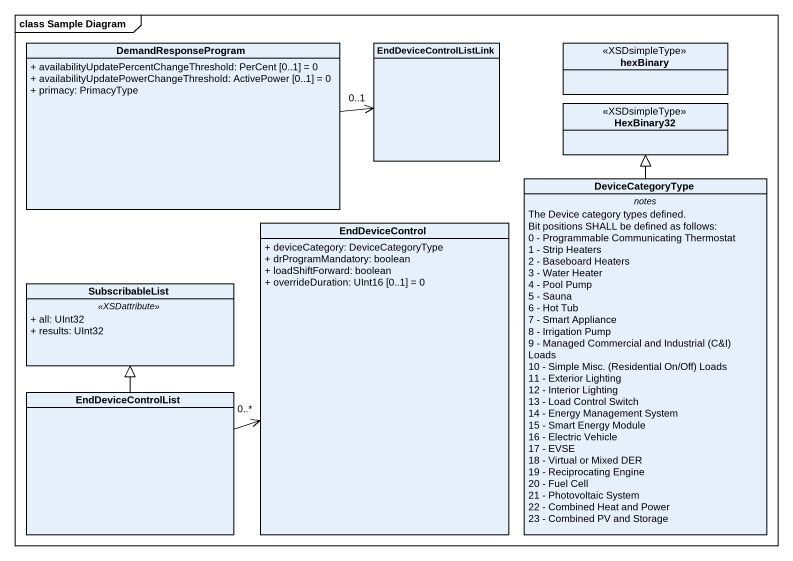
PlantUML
@startuml
mainframe class Sample Diagram
hide circle
hide empty members
skinparam classAttributeIconSize 0
class DemandResponseProgram {
  + availabilityUpdatePercentChangeThreshold: PerCent [0..1] = 0
  + availabilityUpdatePowerChangeThreshold: ActivePower [0..1] = 0
  + primacy: PrimacyType
}
class EndDeviceControlListLink
class hexBinary <<XSDsimpleType>>
class HexBinary32 <<XSDsimpleType>>
class DeviceCategoryType {
  -- notes --
  The Device category types defined.
  Bit positions SHALL be defined as follows:
  0 - Programmable Communicating Thermostat
  1 - Strip Heaters
  2 - Baseboard Heaters
  3 - Water Heater
  4 - Pool Pump
  5 - Sauna
  6 - Hot Tub
  7 - Smart Appliance
  8 - Irrigation Pump
  {field} 9 - Managed Commercial and Industrial (C&I) Loads
  {field} 10 - Simple Misc. (Residential On/Off) Loads
  11 - Exterior Lighting
  12 - Interior Lighting
  13 - Load Control Switch
  14 - Energy Management System
  15 - Smart Energy Module
  16 - Electric Vehicle
  17 - EVSE
  18 - Virtual or Mixed DER
  19 - Reciprocating Engine
  20 - Fuel Cell
  21 - Photovoltaic System
  22 - Combined Heat and Power
  23 - Combined PV and Storage
}
class EndDeviceControl {
  + deviceCategory: DeviceCategoryType
  + drProgramMandatory: boolean
  + loadShiftForward: boolean
  + overrideDuration: UInt16 [0..1] = 0
}
class SubscribableList {
  .. <<XSDattribute>> ..
  + all: UInt32
  + results: UInt32
}
class EndDeviceControlList
DemandResponseProgram -right-> "0..1" EndDeviceControlListLink
DeviceCategoryType -up-|> HexBinary32
EndDeviceControlList -right-> "0..*" EndDeviceControl
EndDeviceControlList -up-|> SubscribableList
@enduml
